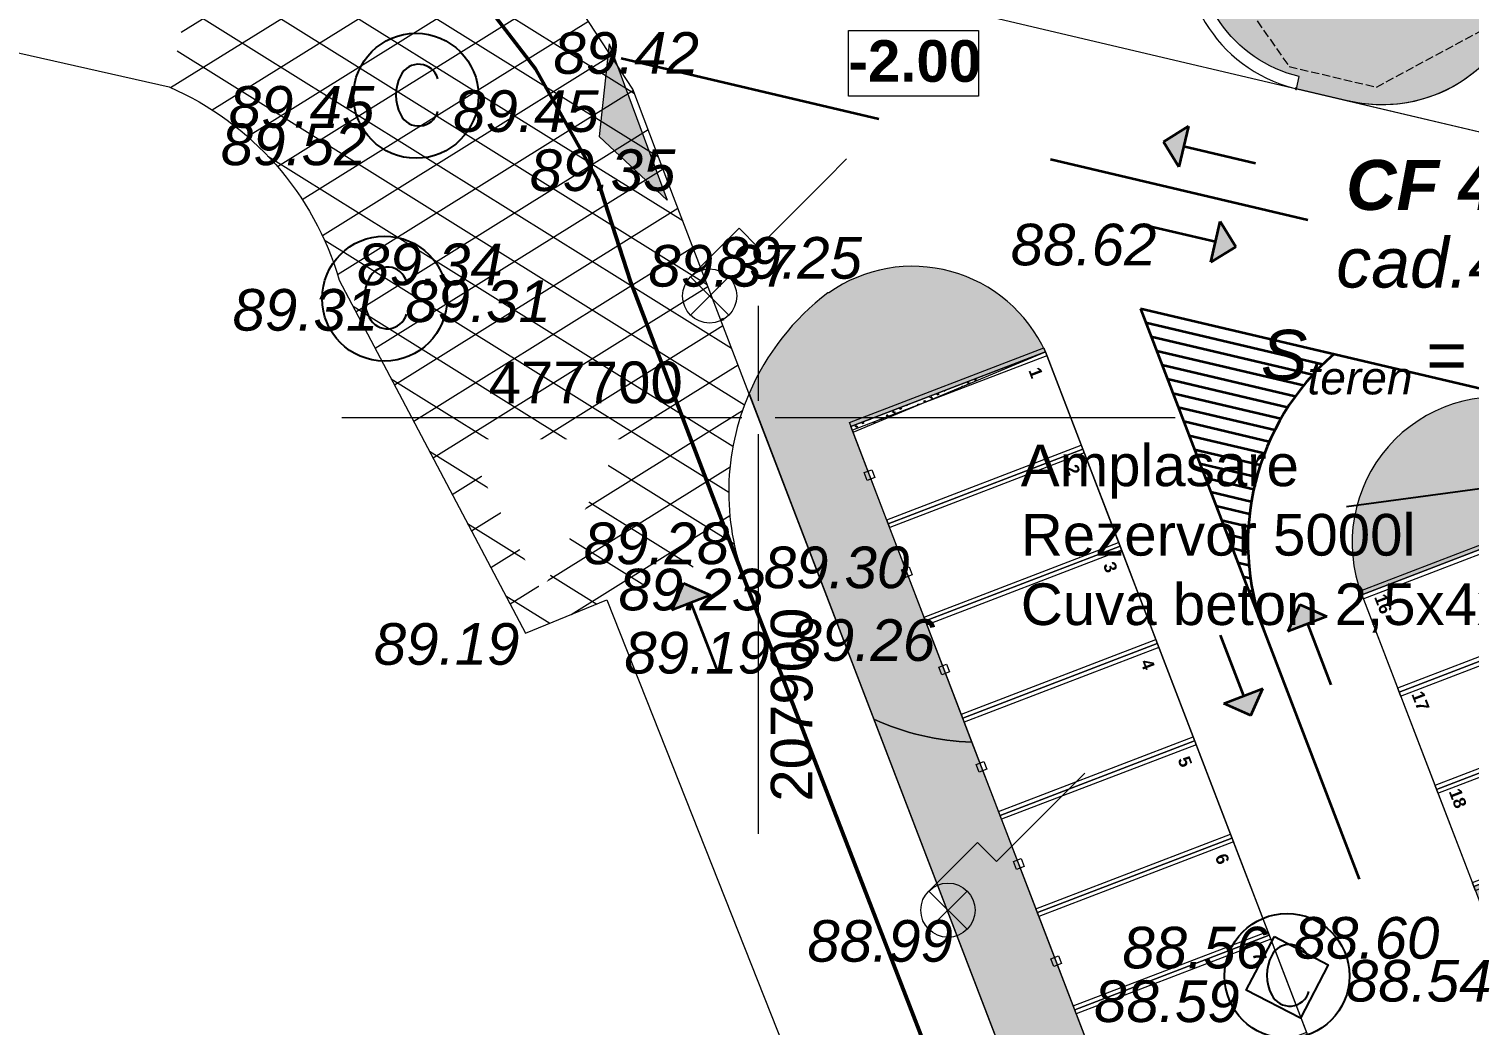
# Model space of a CAD drawing. Header units: millimetres. Extents: x 207782523 to 208144499, y 477594674 to 477848829.
# Drawn here: x 207831456 to 207866029, y 477693268 to 477717187 of the extents above; entities that cross this region are included whole.
import ezdxf
from ezdxf.enums import TextEntityAlignment as Align
from ezdxf.xclip import XClip

# ---------------------------------------------------------------- set-up
doc = ezdxf.new("R2010")
doc.units = ezdxf.units.MM
doc.header["$MEASUREMENT"] = 0
doc.header["$XCLIPFRAME"] = 0
doc.set_wipeout_variables(frame=1)
for name, pattern in [('HIDDEN', [270, 200, -70]), ('Hidden Line', [391.22222328186, 282.22222328186, -109]), ('Hosszú szaggatott', [10583.330000000002, 6350, -4233.330000000001]), ('Wipeout_Contour', [1000, 0, -1000])]:
    doc.linetypes.add(name, pattern=pattern)
doc.layers.get('0').update_dxf_attribs({"true_color": 0x787878})
for name, color, linetype, lineweight, true_color in [('0_Pen_No__21', 7, 'Continuous', 20, 0x787878), ('cedeaza-trecerea-600x600_4_0_Pen_No__1', 7, 'Continuous', 13, 0x787878), ('New_sit - accese_Pen_No__1', 7, 'Continuous', 13, 0x787878), ('New_sit - accese_Pen_No__6', 7, 'Continuous', 13, 0x787878), ('New_sit - constructii propuse_Pen_No__1', 7, 'Continuous', 13, 0x787878), ('New_sit - drum_Pen_No__1', 7, 'Continuous', 13, 0x787878), ('New_sit - drum_Pen_No__121', 7, 'Continuous', 35, 0x787878), ('New_sit - drum_Pen_No__21', 7, 'Continuous', 20, 0x787878), ('New_sit - parcare_Pen_No__1', 7, 'Continuous', 13, 0x787878), ('New_sit - parcare_Pen_No__62', 7, 'Continuous', 20, 0x787878), ('New_sit - vegetatie_Pen_No__1', 7, 'Continuous', 13, 0x787878), ('New_sit - vegetatie_Pen_No__104', 7, 'Continuous', 13, 0x787878), ('New_sit - vegetatie_Pen_No__3', 7, 'Continuous', 18, 0x787878), ('New_sit - vegetatie_Pen_No__41', 7, 'Continuous', 50, 0x787878), ('New_sit - vegetatie_Pen_No__77', 7, 'Continuous', 20, 0x787878), ('sit - adnotatii_Pen_No__1', 7, 'Continuous', 13, 0x787878), ('sit - adnotatii_Pen_No__7', 7, 'Continuous', 100, 0x787878), ('sit - canalizare_Pen_No__150', 7, 'Continuous', 25, 0x787878), ('sit - caroiaj_Pen_No__1', 7, 'Continuous', 13, 0x787878), ('sit - cota teren_Pen_No__101', 7, 'Continuous', 13, 0x787878), ('sit - drum_Pen_No__121', 7, 'Continuous', 35, 0x787878), ('sit - drum_Pen_No__41', 7, 'Continuous', 50, 0x787878), ('sit - electrice_Pen_No__4', 7, 'Continuous', 20, 0x787878), ('sit - limita de proprietate_Pen_No__20', 7, 'Continuous', 0, 0x787878)]:
    doc.layers.add(name, color=color, linetype=linetype, lineweight=lineweight, true_color=true_color)
for name, color, linetype, true_color in [('cedeaza-trecerea-600x600_4_sit - accese', 7, 'Continuous', 0x787878), ('New_sit - accese', 7, 'Continuous', 0x787878), ('New_sit - drum', 7, 'Continuous', 0x787878), ('New_sit - parcare', 7, 'Continuous', 0x787878), ('sit - accese', 7, 'Continuous', 0x787878)]:
    doc.layers.add(name, color=color, linetype=linetype, true_color=true_color)
doc.layers.add('Texte', color=7, linetype='Continuous')
doc.styles.add('GENERATED_STYLE_1', font='arial.ttf')
doc.styles.add('GENERATED_STYLE_2', font='arialbd.ttf')
doc.styles.add('GENERATED_STYLE_3', font='arialbi.ttf')
doc.styles.add('GENERATED_STYLE_4', font='ariali.ttf')
doc.linetypes.add('cercuri pline mici', pattern='A,0,[1,PLAN DE SITUATIE - TMISOARA1.Shx,S=1.587301587301632,R=0,X=0,Y=0],-300.0000000000001,0', length=300.0000000000001)
picture_1 = doc.add_image_def('image1.png', size_in_pixel=(600, 600))
pattern_1 = [(90, (207891220.2115784, 477723905.0360718), (-300, 0), [43.30127018922195, -129.903810567666]), (90, (207891370.2115784, 477723991.6386108), (-300, 0), [43.30127018922195, -129.903810567666]), (30.00000000000001, (207891220.2115784, 477723905.0360718), (-150.0000000000001, 259.8076211353316), [43.30127018922195, -129.903810567666]), (30.00000000000001, (207891220.2115784, 477724078.2411499), (-150.0000000000001, 259.8076211353316), [43.30127018922195, -129.903810567666]), (149.9999999999998, (207891220.2115784, 477723905.0360718), (150.0000000000011, 259.8076211353309), [43.30127018922195, -129.903810567666]), (149.9999999999998, (207891220.2115784, 477724078.2411499), (150.0000000000011, 259.8076211353309), [43.30127018922195, -129.903810567666])]

# ---------------------------------------------------------------- blocks, each defined once
blk = doc.blocks.new('Parking Place 23[3]', base_point=(207914478.0536243, 477695737.6051353))
at = {"layer": 'New_sit - parcare_Pen_No__1', "color": 7, "linetype": 'Continuous', "lineweight": 13, "flags": 128}
for points in [[(207914442.240366, 477695830.9722095), (207914513.8668826, 477695644.2380612), (207919182.2106979, 477697434.8971844), (207919110.5841812, 477697621.6313326)], [(207919464.8828363, 477696418.7296479), (207919536.509353, 477696231.9954997), (207919723.2435012, 477696303.6220164), (207919651.6169845, 477696490.3561646)], [(207915337.5718243, 477693496.7953568), (207915409.198341, 477693310.0612085), (207920077.5421563, 477695100.7203317), (207920005.9156396, 477695287.4544799)], [(207920360.2142947, 477694084.5527953), (207920431.8408114, 477693897.818647), (207920618.5749596, 477693969.4451637), (207920546.9484429, 477694156.1793119)], [(207916232.9032827, 477691162.618504), (207916304.5297994, 477690975.8843558), (207920972.8736147, 477692766.543479), (207920901.247098, 477692953.2776273)], [(207921255.5457531, 477691750.3759426), (207921327.1722698, 477691563.6417944), (207921513.906418, 477691635.268311), (207921442.2799013, 477691822.0024592)], [(207917128.2347412, 477688828.4416514), (207917199.8612578, 477688641.7075031), (207921868.2050731, 477690432.3666264), (207921796.5785564, 477690619.1007746)]]:
    blk.add_lwpolyline(points, close=True, dxfattribs=at)
at = {"layer": 'New_sit - parcare_Pen_No__1', "color": 7, "lineweight": 13, "style": 'GENERATED_STYLE_2'}
for tag, p in [('num_start_0', (207914994.7749541, 477695522.0643722)), ('num_start_1', (207915890.1064124, 477693190.356091)), ('num_start_2', (207916785.4378709, 477690853.6078097))]:
    blk.add_attdef(tag, text='', height=300.0000000000001, rotation=290.9855557846153, dxfattribs=at).set_placement(p, align=Align.MIDDLE_CENTER)
blk = doc.blocks.new('Parking Place 23[4]', base_point=(207906884.6800375, 477701572.6028368))
at = {"layer": 'New_sit - parcare_Pen_No__1', "color": 7, "linetype": 'Continuous', "lineweight": 13, "flags": 128}
for points in [[(207906848.8667792, 477701665.9699109), (207906920.4932958, 477701479.2357627), (207902252.1494793, 477699688.5766393), (207902180.5229626, 477699875.3107876)], [(207907744.1982374, 477699331.7930582), (207907815.8247541, 477699145.05891), (207903147.4809375, 477697354.3997866), (207903075.8544209, 477697541.1339348)], [(207902721.5557659, 477698744.0356195), (207902793.1822825, 477698557.3014713), (207902606.4481343, 477698485.6749546), (207902534.8216177, 477698672.4091029)], [(207908639.5296957, 477696997.6162054), (207908711.1562123, 477696810.8820572), (207904042.8123958, 477695020.2229338), (207903971.1858791, 477695206.957082)], [(207903616.8872241, 477696409.8587667), (207903688.5137408, 477696223.1246185), (207903501.7795926, 477696151.4981019), (207903430.1530759, 477696338.2322501)], [(207909534.8611539, 477694663.4393527), (207909606.4876706, 477694476.7052044), (207904938.1438541, 477692686.0460811), (207904866.5173374, 477692872.7802293)], [(207904512.2186824, 477694075.681914), (207904583.845199, 477693888.9477658), (207904397.1110508, 477693817.3212491), (207904325.4845341, 477694004.0553973)], [(207910430.1926122, 477692329.2624999), (207910501.8191288, 477692142.5283517), (207905833.4753123, 477690351.8692284), (207905761.8487956, 477690538.6033766)], [(207905407.5501406, 477691741.5050613), (207905479.1766573, 477691554.7709131), (207905292.4425091, 477691483.1443964), (207905220.8159924, 477691669.8785446)], [(207911325.5240704, 477689995.0856472), (207911397.1505871, 477689808.351499), (207906728.8067705, 477688017.6923756), (207906657.1802539, 477688204.4265239)], [(207906302.8815989, 477689407.3282086), (207906374.5081155, 477689220.5940603), (207906187.7739673, 477689148.9675437), (207906116.1474507, 477689335.7016919)], [(207912220.8555287, 477687660.9087945), (207912292.4820453, 477687474.1746463), (207907624.1382288, 477685683.5155229), (207907552.5117121, 477685870.2496711)], [(207907198.2130571, 477687073.1513558), (207907269.8395738, 477686886.4172076), (207907083.1054256, 477686814.7906909), (207907011.4789089, 477687001.5248392)]]:
    blk.add_lwpolyline(points, close=True, dxfattribs=at)
at = {"layer": 'New_sit - parcare_Pen_No__1', "color": 7, "lineweight": 13, "style": 'GENERATED_STYLE_2'}
for tag, rotation, p in [('num_start_0', 290.9855557809563, (207906654.4647744, 477701073.0245785)), ('num_start_1', 290.9855557809547, (207907549.7962326, 477698738.8477257)), ('num_start_2', 290.985555780956, (207908445.1276909, 477696402.2023016)), ('num_start_3', 290.9855557809547, (207909340.4591491, 477694070.4940202)), ('num_start_4', 290.9855557809563, (207910235.7906074, 477691733.848596)), ('num_start_5', 290.9855557809551, (207911131.1220656, 477689399.6717433)), ('num_start_6', 290.9855557809563, (207912026.4535239, 477687067.963462)), ('num_start_7', 290.9855557809558, (207912921.7849821, 477684731.2151807)), ('num_start_8', 290.9855557809558, (207913817.1164404, 477682397.0383279)), ('num_start_9', 290.9855557809557, (207914712.4478986, 477680062.9643323)), ('num_start_10', 290.9855557809551, (207915607.7793569, 477677731.2560511)), ('num_start_11', 290.985555780956, (207916503.1108151, 477675397.0791983)), ('num_start_12', 290.9855557809553, (207917398.4422734, 477673060.4337741)), ('num_start_13', 290.9855557809557, (207918293.7737316, 477670728.7254928)), ('num_start_14', 290.9855557809557, (207919189.1051899, 477668392.0800686))]:
    blk.add_attdef(tag, text='', height=300.0000000000001, rotation=rotation, dxfattribs=at).set_placement(p, align=Align.MIDDLE_CENTER)
blk = doc.blocks.new('Entrance Symbol 23[14]', base_point=(207896411.1533954, 477708963.1218314))
at = {"layer": 'New_sit - accese_Pen_No__6', "linetype": 'Continuous', "lineweight": 13}
blk.add_hatch(color=5, dxfattribs=at).paths.add_polyline_path([(207896411.1533954, 477708963.1218314), (207896171.179962, 477706739.9680465), (207897805.7189299, 477705214.0970288)])
at = {"layer": 'New_sit - accese_Pen_No__1', "color": 7, "linetype": 'Continuous', "lineweight": 13}
for p, q in [((207896411.1533954, 477708963.1218314), (207896171.179962, 477706739.9680465)), ((207896411.1533954, 477708963.1218314), (207897805.7189299, 477705214.0970288)), ((207897805.7189299, 477705214.0970288), (207896171.179962, 477706739.9680465))]:
    blk.add_line(p, q, dxfattribs=at)
blk = doc.blocks.new('Line_5', base_point=(207911924.3922552, 477706094.2375073))
at = {"layer": 'New_sit - drum', "linetype": 'Continuous', "lineweight": 0, "true_color": 0xffffff}
blk.add_hatch(color=7, dxfattribs=at).paths.add_polyline_path([(207909715.9865189, 477706614.4238136), (207910088.0306059, 477706013.1059298), (207910317.3044028, 477706986.4679005)])
at = {"layer": 'New_sit - drum_Pen_No__121', "color": 255, "linetype": 'Continuous', "lineweight": 35}
for p, q in [((207909715.9865189, 477706614.4238136), (207910317.3044028, 477706986.4679005)), ((207910317.3044028, 477706986.4679005), (207910088.0306059, 477706013.1059298)), ((207909715.9865189, 477706614.4238136), (207910088.0306059, 477706013.1059298)), ((207911924.3922552, 477706094.2375073), (207910202.6675043, 477706499.7869152))]:
    blk.add_line(p, q, dxfattribs=at)
blk = doc.blocks.new('Line_6', base_point=(207911453.9374452, 477704096.9625143))
at = {"layer": 'New_sit - drum', "linetype": 'Continuous', "lineweight": 0, "true_color": 0xffffff}
blk.add_hatch(color=7, dxfattribs=at).paths.add_polyline_path([(207911453.9374452, 477704096.9625143), (207911081.8933583, 477704698.2803982), (207910852.6195613, 477703724.9184275)])
at = {"layer": 'New_sit - drum_Pen_No__121', "color": 255, "linetype": 'Continuous', "lineweight": 35}
for p, q in [((207910852.6195613, 477703724.9184275), (207911081.8933583, 477704698.2803982)), ((207911453.9374452, 477704096.9625143), (207911081.8933583, 477704698.2803982)), ((207910967.2564598, 477704211.5994128), (207909245.5317089, 477704617.1488207)), ((207911453.9374452, 477704096.9625143), (207910852.6195613, 477703724.9184275))]:
    blk.add_line(p, q, dxfattribs=at)
blk = doc.blocks.new('Line_9', base_point=(207911077.7796129, 477694772.404845))
at = {"layer": 'New_sit - drum', "linetype": 'Continuous', "lineweight": 0, "true_color": 0xffffff}
blk.add_hatch(color=7, dxfattribs=at).paths.add_polyline_path([(207911816.8381408, 477692845.6398546), (207912104.6072197, 477693491.5415168), (207911170.9364786, 477693133.4089335)])
at = {"layer": 'New_sit - drum_Pen_No__121', "color": 255, "linetype": 'Continuous', "lineweight": 35}
for p, q in [((207911077.7796129, 477694772.404845), (207911637.7718492, 477693312.4752252)), ((207911170.9364786, 477693133.4089335), (207912104.6072197, 477693491.5415168)), ((207911816.8381408, 477692845.6398546), (207912104.6072197, 477693491.5415168)), ((207911816.8381408, 477692845.6398546), (207911170.9364786, 477693133.4089335))]:
    blk.add_line(p, q, dxfattribs=at)
blk = doc.blocks.new('Line_10', base_point=(207912993.6108031, 477695507.2694425))
at = {"layer": 'New_sit - drum', "linetype": 'Continuous', "lineweight": 0, "true_color": 0xffffff}
blk.add_hatch(color=7, dxfattribs=at).paths.add_polyline_path([(207912993.6108031, 477695507.2694425), (207912705.8417242, 477694861.3677803), (207913639.5124653, 477695219.5003636)])
at = {"layer": 'New_sit - drum_Pen_No__121', "color": 255, "linetype": 'Continuous', "lineweight": 35}
for p, q in [((207912993.6108031, 477695507.2694425), (207912705.8417242, 477694861.3677803)), ((207912993.6108031, 477695507.2694425), (207913639.5124653, 477695219.5003636)), ((207913639.5124653, 477695219.5003636), (207912705.8417242, 477694861.3677803)), ((207913172.6770947, 477695040.434072), (207913732.669331, 477693580.504452))]:
    blk.add_line(p, q, dxfattribs=at)
blk = doc.blocks.new('Line_34', base_point=(207899018.1046905, 477693899.4323313))
at = {"layer": 'New_sit - drum', "linetype": 'Continuous', "lineweight": 0, "true_color": 0xffffff}
blk.add_hatch(color=7, dxfattribs=at).paths.add_polyline_path([(207898200.7192571, 477696015.9225256), (207897914.4269446, 477695369.3649397), (207898847.276843, 477695729.6302131)])
at = {"layer": 'New_sit - drum_Pen_No__121', "color": 255, "linetype": 'Continuous', "lineweight": 35}
for p, q in [((207898200.7192571, 477696015.9225256), (207897914.4269446, 477695369.3649397)), ((207898200.7192571, 477696015.9225256), (207898847.276843, 477695729.6302131)), ((207898847.276843, 477695729.6302131), (207897914.4269446, 477695369.3649397)), ((207899018.1046905, 477693899.4323313), (207898380.8518938, 477695549.4975764))]:
    blk.add_line(p, q, dxfattribs=at)
blk = doc.blocks.new('Drawing_4_4', base_point=(207891890.3427342, 477694123.3989079))
at = {"color": 254, "linetype": 'Wipeout_Contour', "lineweight": 0, "ltscale": 3125855276.070144}
blk.add_wipeout([(207894765.72179228, 477695874.8189349), (207894823.8787978, 477695874.8189349), (207896677.17754477, 477699393.55761087), (207896677.17754477, 477699476.24818784), (207892934.133776, 477699476.24818784), (207892934.133776, 477699403.91237843)], dxfattribs=at).dxf.layer = 'cedeaza-trecerea-600x600_4_sit - accese'
at = {"layer": 'cedeaza-trecerea-600x600_4_0_Pen_No__1', "color": 7, "lineweight": 13}
image = blk.add_image(picture_1, insert=(207891890.3427342, 477694123.3989079), size_in_units=(5974.915819889503, 5974.915819889503), dxfattribs=at)
image.set_boundary_path([(-0.5, -0.5), (599.5, 599.5)])
blk = doc.blocks.new('plan de situatie')
at = {"layer": 'New_sit - vegetatie_Pen_No__104', "linetype": 'Continuous', "lineweight": 13}
h = blk.add_hatch(dxfattribs=at)
h.set_pattern_fill('GRASS', color=256, style=0, pattern_type=2)
h.set_pattern_definition(pattern_1)
edge = h.paths.add_edge_path()
edge.add_line((207859513.7567444, 477719578.7324829), (207859512.4841003, 477719579.0304565))
edge.add_line((207859512.4841003, 477719579.0304565), (207861677.3347168, 477728823.2729492))
edge.add_line((207861677.3347168, 477728823.2729492), (207861677.2886658, 477728823.2828369))
edge.add_arc((207864809.5393187, 477728148.0614235), 3204.203194172089, 120.25838404120469, 167.834870428303, ccw=False)
edge.add_arc((207858259.1826597, 477739382.0333754), 9800.000004803873, 300.2416924466207, 342.9509077905246)
edge.add_line((207867628.5108337, 477736508.7617798), (207867627.9135742, 477736508.904541))
edge.add_line((207867627.9135742, 477736508.904541), (207869290.0168762, 477743462.6653442))
edge.add_line((207869290.0168762, 477743462.6653442), (207870869.3065796, 477721823.0186157))
edge.add_line((207870869.3065796, 477721823.0186157), (207882610.7359619, 477719057.3446655))
edge.add_line((207882610.7359619, 477719057.3446655), (207886213.3083191, 477718209.0298462))
edge.add_arc((207885411.0875295, 477714802.206994), 3500.000020203197, -18.439418973097474, 76.74967345123429, ccw=False)
edge.add_line((207888731.3927307, 477713695.1507568), (207887442.7265625, 477709830.1573486))
edge.add_arc((207889028.5741127, 477712961.9228861), 3510.39425618125, 170.4034586210304, 243.1434893576974, ccw=False)
edge.add_line((207885567.3039551, 477713547.1380005), (207885960.1782837, 477715215.0518799))
edge.add_line((207885960.1782837, 477715215.0518799), (207867709.6413574, 477719513.9355469))
edge.add_line((207867709.6413574, 477719513.9355469), (207867365.7306824, 477718053.8926392))
edge.add_arc((207863938.9456177, 477718888.1773987), 3526.880624518225, 256.3169732147574, 346.31697321475747, ccw=False)
edge.add_line((207863104.6608582, 477715461.392334), (207861883.2166748, 477715748.9589844))
edge.add_line((207861883.2166748, 477715748.9589844), (207861951.9988403, 477716040.9675293))
edge.add_arc((207862685.6750125, 477719155.7258484), 3200.000017532904, 172.403862283547, 256.7456787521594, ccw=False)
h = blk.add_hatch(dxfattribs=at)
h.set_pattern_fill('GRASS', color=256, style=0, pattern_type=2)
h.set_pattern_definition(pattern_1)
edge = h.paths.add_edge_path()
edge.add_line((207848743.6658325, 477708432.741394), (207851742.2993164, 477700615.1439819))
edge.add_arc((207854255.9578727, 477706063.2189642), 6000.000029206427, 245.2321216434248, 268.465274843064)
edge.add_line((207854095.2610474, 477700065.3712769), (207852395.6512451, 477704496.3446655))
edge.add_line((207852395.6512451, 477704496.3446655), (207852084.6314087, 477705307.1899414))
edge.add_line((207852084.6314087, 477705307.1899414), (207851242.6572571, 477707502.2614746))
edge.add_line((207851242.6572571, 477707502.2614746), (207851189.2999573, 477707641.3668213))
edge.add_line((207851189.2999573, 477707641.3668213), (207855856.3410339, 477709431.5261841))
edge.add_arc((207852668.9494331, 477707985.6580042), 3500.000001549861, 24.400048083187, 125.1056628827015)
edge.add_line((207850656.1480408, 477710848.9830933), (207850637.0545044, 477710848.9830933))
edge.add_arc((207854255.9578398, 477706063.2189499), 5999.999982222309, 127.0958745276627, 156.738989761669)
h = blk.add_hatch(dxfattribs=at)
h.set_pattern_fill('GRASS', color=256, style=0, pattern_type=2)
h.set_pattern_definition(pattern_1)
h.paths.add_polyline_path([(207855856.3410339, 477709431.5261841), (207851189.2999573, 477707641.3668213), (207851242.6572571, 477707502.2614746)])
h = blk.add_hatch(dxfattribs=at)
h.set_pattern_fill('GRASS', color=256, style=0, pattern_type=2)
h.set_pattern_definition(pattern_1)
edge = h.paths.add_edge_path()
edge.add_line((207867597.6269226, 477692786.6032715), (207868048.1462708, 477691612.0755005))
edge.add_arc((207871315.9938519, 477692865.5395427), 3499.999988381559, 200.9855558650889, 341.3423755944545)
edge.add_line((207874632.0588379, 477691745.8463135), (207874842.8986816, 477692370.2612915))
edge.add_line((207874842.8986816, 477692370.2612915), (207870105.6667175, 477693969.8340454))
edge.add_line((207870105.6667175, 477693969.8340454), (207870905.4530945, 477696338.4500122))
edge.add_line((207870905.4530945, 477696338.4500122), (207871705.2394714, 477698707.06604))
edge.add_line((207871705.2394714, 477698707.06604), (207872505.0258789, 477701075.6820068))
edge.add_line((207872505.0258789, 477701075.6820068), (207873304.8122864, 477703444.2980347))
edge.add_line((207873304.8122864, 477703444.2980347), (207878042.0442505, 477701844.7252197))
edge.add_arc((207874725.9818709, 477702964.4261675), 3499.999988277258, 341.3422422294587, 436.7456791229251)
edge.add_line((207875528.440155, 477706371.1930542), (207867521.3276367, 477708257.255188))
edge.add_arc((207866718.8693392, 477704850.4882753), 3500.000016680982, 76.74567900699367, 200.9855557249105)
edge.add_line((207863451.0217285, 477703597.024231), (207868119.3754578, 477705387.6871948))
edge.add_line((207868119.3754578, 477705387.6871948), (207869014.7068787, 477703053.5102539))
edge.add_line((207869014.7068787, 477703053.5102539), (207869910.0383606, 477700719.3334351))
edge.add_line((207869910.0383606, 477700719.3334351), (207870805.369812, 477698385.1566162))
edge.add_line((207870805.369812, 477698385.1566162), (207866137.0160828, 477696594.4936523))
edge.add_line((207866137.0160828, 477696594.4936523), (207867597.6269226, 477692786.6032715))
h = blk.add_hatch(dxfattribs=at)
h.set_pattern_fill('GRASS', color=256, style=0, pattern_type=2)
h.set_pattern_definition(pattern_1)
edge = h.paths.add_edge_path()
edge.add_line((207851742.2993164, 477700615.1439819), (207861732.4736328, 477674570.2268677))
edge.add_line((207861732.4736328, 477674570.2268677), (207863697.7736206, 477671654.2268677))
edge.add_line((207863697.7736206, 477671654.2268677), (207866616.8736267, 477669693.6268921))
edge.add_line((207866616.8736267, 477669693.6268921), (207875188.9736023, 477667144.4268799))
edge.add_line((207875188.9736023, 477667144.4268799), (207876973.8736267, 477667422.9268799))
edge.add_line((207876973.8736267, 477667422.9268799), (207879081.9801636, 477673666.2124634))
edge.add_line((207879081.9801636, 477673666.2124634), (207874344.7481689, 477675265.7852173))
edge.add_line((207874344.7481689, 477675265.7852173), (207873407.0250549, 477672488.6611938))
edge.add_line((207873407.0250549, 477672488.6611938), (207869545.1346436, 477673748.0369263))
edge.add_line((207869545.1346436, 477673748.0369263), (207869287.6255188, 477674419.3769531))
edge.add_line((207869287.6255188, 477674419.3769531), (207864619.2718201, 477672628.7139893))
edge.add_line((207864619.2718201, 477672628.7139893), (207863723.9403687, 477674962.8908691))
edge.add_line((207863723.9403687, 477674962.8908691), (207862828.6089172, 477677297.067749))
edge.add_line((207862828.6089172, 477677297.067749), (207861933.2774658, 477679631.2445679))
edge.add_line((207861933.2774658, 477679631.2445679), (207861037.9459839, 477681965.4213867))
edge.add_line((207861037.9459839, 477681965.4213867), (207860142.614563, 477684299.5983276))
edge.add_line((207860142.614563, 477684299.5983276), (207859247.2830811, 477686633.7751465))
edge.add_line((207859247.2830811, 477686633.7751465), (207858351.9515991, 477688967.9519653))
edge.add_line((207858351.9515991, 477688967.9519653), (207857456.6201782, 477691302.1288452))
edge.add_line((207857456.6201782, 477691302.1288452), (207856561.2886963, 477693636.3056641))
edge.add_line((207856561.2886963, 477693636.3056641), (207855665.9572449, 477695970.4825439))
edge.add_line((207855665.9572449, 477695970.4825439), (207854770.6257935, 477698304.6594238))
edge.add_line((207854770.6257935, 477698304.6594238), (207854095.2610474, 477700065.3712769))
edge.add_arc((207854255.9578729, 477706063.2189648), 6000.000029747945, 245.2321216445372, 268.4652748420632, ccw=False)
at = {"layer": 'New_sit - vegetatie_Pen_No__77', "linetype": 'Continuous', "lineweight": 20}
h = blk.add_hatch(dxfattribs=at)
h.set_pattern_fill('BATT_INSULATION', color=256, style=0, pattern_type=2)
h.set_pattern_definition([(31.95225200557894, (207838443.2818909, 477716848.7279663), (-467.1798744066977, 874.1559602014493), []), (328.0477479944206, (207838443.2818909, 477716848.7279663), (467.1798744067033, 874.1559602014456), [])])
h.paths.add_polyline_path([(207834825.5457458, 477715792.9476318), (207835970.8163757, 477721007.8617554), (207839838.3660278, 477720160.3406982), (207842400.2236328, 477719990.5680542), (207844469.1736145, 477718015.6268921), (207845956.4736328, 477715741.0269165), (207846933.7736206, 477713151.2269287), (207848743.6658325, 477708432.741394, 0.1943173866255424), (207848644.2230835, 477703939.9119263), (207848376.1263428, 477704640.8942871), (207845332.7748413, 477703476.9384155), (207843377.9736328, 477702680.4268799), (207838907.9736328, 477711154.4268799, 0.2221925297549448)])
at = {"layer": '0_Pen_No__21', "linetype": 'HIDDEN', "lineweight": 20}
blk.add_lwpolyline([(207860894.355072, 477724234.6393433), (207859692.7357788, 477719142.3024902), (207861708.8867493, 477716281.9517212), (207863801.0673218, 477715786.8314209), (207866883.5568542, 477717445.5119019), (207868085.1761475, 477722537.8487549)], close=True, dxfattribs=at)
at = {"layer": 'New_sit - accese_Pen_No__1', "linetype": 'Continuous', "lineweight": 13}
blk.add_line((207844456.7319946, 477719854.2846069), (207873863.4871216, 477712927.5722046), dxfattribs=at)
at = {"layer": 'New_sit - constructii propuse_Pen_No__1', "linetype": 'Continuous', "lineweight": 13, "flags": 128}
blk.add_lwpolyline([(207848743.6658325, 477708432.741394, 0.1943173866328748), (207848644.2230835, 477703939.9119263), (207848666.9736328, 477703880.4269409), (207849554.3183594, 477701597.3353271), (207854529.9382019, 477688744.0502319), (207859775.7641907, 477675160.8141479), (207862570.9286499, 477670548.1326904), (207867555.2765198, 477667723.9264526, 0.05261564870517323), (207871254.8844299, 477666296.359436, 0.05261564872088074), (207875170.9736328, 477665672.4268799, 0.2118402812229047), (207881720.2086487, 477668745.5284424), (207881541.3657227, 477668939.9298706, -0.2413363355432251), (207881331.7922058, 477670906.1380005), (207891223.0508728, 477700535.8021851, 0.1401279209267134), (207888967.2706604, 477702942.100647), (207876973.8736267, 477667422.9268799), (207876154.626709, 477667295.098877), (207875188.9736023, 477667144.4268799), (207874706.7279968, 477667287.8387451), (207866616.8736267, 477669693.6268921), (207863697.7736206, 477671654.2268677), (207861732.4736328, 477674570.2268677)], format="xyb", close=True, dxfattribs=at)
at = {"layer": 'New_sit - drum_Pen_No__1', "linetype": 'Continuous', "lineweight": 13}
for p, q in [((207855857.653656, 477709432.0296631), (207869545.1346436, 477673748.0369263)), ((207849321.9584656, 477706925.1016846), (207850270.4773865, 477704452.2622681)), ((207863451.0217285, 477703597.024231), (207868048.1462708, 477691612.0755005))]:
    blk.add_line(p, q, dxfattribs=at)
at = {"layer": 'New_sit - drum_Pen_No__121', "linetype": 'Hosszú szaggatott', "lineweight": 35}
for p, q in [((207845675.7026672, 477716485.0569458), (207889898.8564758, 477706068.3665161)), ((207861116.8448792, 477702701.6928101), (207865713.9693909, 477690716.7440186))]:
    blk.add_line(p, q, dxfattribs=at)
at = {"layer": 'New_sit - drum_Pen_No__121', "linetype": 'Continuous', "lineweight": 35}
for p, q in [((207858138.0918274, 477710467.4607544), (207861116.8448792, 477702701.6928101)), ((207867521.3276367, 477708257.255188), (207858138.0918274, 477710467.4607544)), ((207862512.3139343, 477709128.9099121), (207858268.0557861, 477710128.6378784)), ((207862271.0643616, 477708877.5257568), (207858398.0196838, 477709789.8150024)), ((207862051.6214294, 477708621.0050659), (207858527.9836121, 477709450.9920654)), ((207861852.1575623, 477708359.7783203), (207858657.9475403, 477709112.1691895)), ((207861671.2501221, 477708094.1806641), (207858787.9114685, 477708773.3462524)), ((207861507.7844849, 477707824.4746094), (207858917.8754272, 477708434.5233765)), ((207861360.8881836, 477707550.8656616), (207859047.8393555, 477708095.7005005)), ((207861229.8848572, 477707273.5131836), (207859177.8032837, 477707756.8776245)), ((207861114.2619629, 477706992.5379028), (207859307.7672119, 477707418.0547485)), ((207861013.6481018, 477706708.0271606), (207859437.7311401, 477707079.2318115)), ((207860927.7976685, 477706420.0389404), (207859567.6950684, 477706740.4089355)), ((207860856.5812988, 477706128.6037598), (207859697.6589966, 477706401.5859985)), ((207860799.9805908, 477705833.7258911), (207859827.6229248, 477706062.7631226)), ((207860758.087616, 477705535.383606), (207859957.586853, 477705723.9402466)), ((207860731.108429, 477705233.5283813), (207860087.5508118, 477705385.1173096)), ((207860719.3710938, 477704928.0829468), (207860217.51474, 477705046.2944336)), ((207860723.3389282, 477704618.9382324), (207860347.4786682, 477704707.4714966)), ((207860743.6307068, 477704305.9484863), (207860477.4425964, 477704368.6486206)), ((207860781.0491943, 477703988.9244995), (207860607.4065247, 477704029.8257446)), ((207860836.6220703, 477703667.6242676), (207860737.3704529, 477703691.0028076)), ((207860911.6603699, 477703341.7390137), (207860867.3343811, 477703352.1799316))]:
    blk.add_line(p, q, dxfattribs=at)
blk.add_arc((207866718.8692932, 477704850.4882812), 6000.000000023751, 131.0606278639094, 200.983937087244, dxfattribs=at)
at = {"layer": 'New_sit - drum_Pen_No__21', "linetype": 'Continuous', "lineweight": 20, "flags": 128}
for points in [[(207803758.938446, 477722800.0344238), (207834825.5457458, 477715792.9476318, -0.2221925297549457), (207838907.9736328, 477711154.4268799), (207843377.9736328, 477702680.4268799), (207845332.7748413, 477703476.9384155), (207855093.9736023, 477678828.4268799, -0.1645598652946809)], [(207859775.7641907, 477675160.8141479), (207854529.9382019, 477688744.0502319), (207849554.3183594, 477701597.3353271), (207848666.9736328, 477703880.4269409), (207845897.9736328, 477711120.4268799), (207845107.9736023, 477713568.4268799), (207843618.9736328, 477716229.4268799), (207842038.9736328, 477718284.4268799), (207839838.3660278, 477720160.3406982, 0.001139118163190711), (207839804.1004333, 477720166.0170898), (207812810.441864, 477726094.215332)], [(207867506.0915833, 477737203.805603, -0.2057398401599255), (207863043.84552, 477731174.9022217, 0.2056868507898204), (207861400.0233765, 477728954.4200439), (207859280.5347595, 477719965.05896), (207859277.6409912, 477719952.7855835, 0.4086557571245114), (207861823.9671021, 477715763.4611816), (207861942.710022, 477715735.4914551), (207870456.4705811, 477713730.0893555)], [(207869545.1346436, 477673748.0369263), (207855857.653656, 477709432.0296631), (207855856.3410339, 477709431.5261841, 0.4700613530014206), (207850656.1480408, 477710848.9830933), (207850637.0545044, 477710848.9830933, 0.1300686274182485), (207848743.6658325, 477708432.741394, 0.1943173866255429), (207848644.2230835, 477703939.9119263), (207847731.2462463, 477706327.0380249), (207845897.9736328, 477711120.4268799), (207845107.9736023, 477713568.4268799), (207843618.9736328, 477716229.4268799), (207842038.9736328, 477718284.4268799)]]:
    blk.add_lwpolyline(points, format="xyb", dxfattribs=at)
at = {"layer": 'New_sit - drum_Pen_No__21', "linetype": 'Continuous', "lineweight": 20}
blk.add_arc((207866718.8692932, 477704850.4882812), 3500.000000015727, 76.74569269786782, 200.983937087244, dxfattribs=at)
at = {"layer": 'New_sit - parcare_Pen_No__1', "linetype": 'Continuous', "lineweight": 13, "flags": 128}
for points in [[(207867365.7270508, 477718053.8772583, -0.4098152098541127), (207863156.2774353, 477715449.236084), (207873863.4871216, 477712927.5721436), (207887247.2142334, 477709775.0574951), (207888220.5762024, 477709545.7837524, -0.3953693047909299), (207885567.3039551, 477713547.1380005), (207885960.1783142, 477715215.0519409), (207867709.6413574, 477719513.9355469)], [(207863156.2774353, 477715449.236084), (207863104.6608582, 477715461.392334, 0.003758951836318406)]]:
    blk.add_lwpolyline(points, format="xyb", close=True, dxfattribs=at)
for points in [[(207851189.2999573, 477707641.3668213), (207855857.653656, 477709432.0296631), (207869287.6255188, 477674419.3769531), (207864619.2718201, 477672628.7139893)], [(207855857.653656, 477709432.0296631), (207856752.9851379, 477707097.8528442), (207852084.6314087, 477705307.1899414), (207851189.2999573, 477707641.3668213)], [(207856752.9851379, 477707097.8528442), (207857648.3165588, 477704763.6760254), (207852979.9628601, 477702973.0130615), (207852084.6314087, 477705307.1899414)], [(207866137.0160828, 477696594.4936523), (207870805.369812, 477698385.1566162), (207868119.3754578, 477705387.6871948), (207863451.0217285, 477703597.024231)], [(207863451.0217285, 477703597.024231), (207864346.3531799, 477701262.8474121), (207869014.7068787, 477703053.5102539), (207868119.3754578, 477705387.6871948)], [(207857648.3165588, 477704763.6760254), (207858543.6480408, 477702429.4992065), (207853875.294342, 477700638.8362427), (207852979.9628601, 477702973.0130615)], [(207864346.3531799, 477701262.8474121), (207865241.6846619, 477698928.6705322), (207869910.0383606, 477700719.3334351), (207869014.7068787, 477703053.5102539)], [(207858543.6480408, 477702429.4992065), (207859438.9794922, 477700095.3223267), (207854770.6257935, 477698304.6594238), (207853875.294342, 477700638.8362427)], [(207865241.6846619, 477698928.6704712), (207866137.0160828, 477696594.4936523), (207870805.369812, 477698385.1566162), (207869910.0383606, 477700719.3334351)], [(207859438.9794922, 477700095.3223267), (207860334.3109436, 477697761.1454468), (207855665.9572449, 477695970.4825439), (207854770.6257935, 477698304.6594238)], [(207860334.3109436, 477697761.1454468), (207861229.642395, 477695426.9686279), (207856561.2886963, 477693636.3056641), (207855665.9572449, 477695970.4825439)], [(207861229.642395, 477695426.9686279), (207862124.973877, 477693092.791748), (207857456.6201782, 477691302.1288452), (207856561.2886963, 477693636.3056641)]]:
    blk.add_lwpolyline(points, close=True, dxfattribs=at)
at = {"layer": 'New_sit - vegetatie_Pen_No__1', "linetype": 'Continuous', "lineweight": 13, "flags": 128}
for points in [[(207859513.7567444, 477719578.7324829), (207859512.4841003, 477719579.0304565), (207861677.3347168, 477728823.2729492), (207861677.2886658, 477728823.2828369, -0.2106259012013292), (207863194.9401245, 477730915.7296753, 0.1885417267687956), (207867628.5108337, 477736508.7617798), (207867627.9135742, 477736508.904541), (207869290.0168762, 477743462.6653442), (207870869.3065796, 477721823.0186157), (207882610.7359619, 477719057.3446655), (207886213.3083191, 477718209.0298462, -0.4409957015813921), (207888731.3927307, 477713695.1507568), (207887442.7265625, 477709830.1573486, -0.3284933451120031), (207885567.3039551, 477713547.1380005), (207885960.1782837, 477715215.0518799), (207867709.6413574, 477719513.9355469), (207867365.7306824, 477718053.8926392, -0.414213562373095), (207863104.6608582, 477715461.392334), (207861883.2166748, 477715748.9589844), (207861951.9988403, 477716040.9675293, -0.38557624065586)], [(207848743.6658325, 477708432.741394), (207851742.2993164, 477700615.1439819, 0.1017224486337078), (207854095.2610474, 477700065.3712769), (207852395.6512451, 477704496.3446655), (207852084.6314087, 477705307.1899414), (207851242.6572571, 477707502.2614746), (207851189.2999573, 477707641.3668213), (207855856.3410339, 477709431.5261841, 0.4700613530014193), (207850656.1480408, 477710848.9830933), (207850637.0545044, 477710848.9830933, 0.1300686274182488)], [(207867597.6269226, 477692786.6032715), (207868048.1462708, 477691612.0755005, 0.702530335227659), (207874632.0588379, 477691745.8463135), (207874842.8986816, 477692370.2612915), (207870105.6667175, 477693969.8340454), (207870905.4530945, 477696338.4500122), (207871705.2394714, 477698707.06604), (207872505.0258789, 477701075.6820068), (207873304.8122864, 477703444.2980347), (207878042.0442505, 477701844.7252197, 0.4421133026545378), (207875528.440155, 477706371.1930542), (207867521.3276367, 477708257.255188, 0.6022860548059586), (207863451.0217285, 477703597.024231), (207868119.3754578, 477705387.6871948), (207869014.7068787, 477703053.5102539), (207869910.0383606, 477700719.3334351), (207870805.369812, 477698385.1566162), (207866137.0160828, 477696594.4936523)], [(207851742.2993164, 477700615.1439819), (207861732.4736328, 477674570.2268677), (207863697.7736206, 477671654.2268677), (207866616.8736267, 477669693.6268921), (207875188.9736023, 477667144.4268799), (207876973.8736267, 477667422.9268799), (207879081.9801636, 477673666.2124634), (207874344.7481689, 477675265.7852173), (207873407.0250549, 477672488.6611938), (207869545.1346436, 477673748.0369263), (207869287.6255188, 477674419.3769531), (207864619.2718201, 477672628.7139893), (207863723.9403687, 477674962.8908691), (207862828.6089172, 477677297.067749), (207861933.2774658, 477679631.2445679), (207861037.9459839, 477681965.4213867), (207860142.614563, 477684299.5983276), (207859247.2830811, 477686633.7751465), (207858351.9515991, 477688967.9519653), (207857456.6201782, 477691302.1288452), (207856561.2886963, 477693636.3056641), (207855665.9572449, 477695970.4825439), (207854770.6257935, 477698304.6594238), (207854095.2610474, 477700065.3712769, -0.1017224486252126)]]:
    blk.add_lwpolyline(points, format="xyb", close=True, dxfattribs=at)
blk.add_lwpolyline([(207855856.3410339, 477709431.5261841), (207851189.2999573, 477707641.3668213), (207851242.6572571, 477707502.2614746)], close=True, dxfattribs=at)
at = {"layer": 'New_sit - vegetatie_Pen_No__41', "linetype": 'Continuous', "lineweight": 50, "flags": 128}
blk.add_lwpolyline([(207861883.2166748, 477715748.9589844), (207861881.5352478, 477715749.3554688, 0.0001233970928093246)], format="xyb", close=True, dxfattribs=at)
at = {"layer": 'sit - adnotatii_Pen_No__1', "linetype": 'Continuous', "lineweight": 13, "flags": 128}
blk.add_lwpolyline([(207851131.7150269, 477717145.1695557), (207854249.4419556, 477717145.1695557), (207854249.4419556, 477715573.7393799), (207851131.7150269, 477715573.7393799)], close=True, dxfattribs=at)
at = {"layer": 'sit - canalizare_Pen_No__150', "linetype": 'Continuous', "lineweight": 25}
blk.add_lwpolyline([(207861354.9736328, 477695400.4268799), (207862640.9736328, 477694718.4269409), (207861977.9736328, 477693438.4268799), (207860673.9736328, 477694112.4268799)], close=True, dxfattribs=at)
blk.add_lwpolyline([(207861354.9736328, 477695400.4268799), (207862640.9736328, 477694718.4269409), (207861977.9736328, 477693438.4268799), (207860673.9736328, 477694112.4268799)], close=True, dxfattribs=at)
blk.add_lwpolyline([(207861354.9736328, 477695400.4268799), (207862640.9736328, 477694718.4269409), (207861977.9736328, 477693438.4268799), (207860673.9736328, 477694112.4268799)], close=True, dxfattribs=at)
blk.add_lwpolyline([(207861354.9736328, 477695400.4268799), (207862640.9736328, 477694718.4269409), (207861977.9736328, 477693438.4268799), (207860673.9736328, 477694112.4268799)], close=True, dxfattribs=at)
for centre in [(207840749.9736328, 477715578.4268799), (207840749.9736328, 477715578.4268799), (207839995.9736328, 477710710.4268799), (207839995.9736328, 477710710.4268799), (207861657.3890991, 477694449.8615112), (207861657.3890991, 477694449.8615112)]:
    blk.add_circle(centre, 1500, dxfattribs=at)
for centre, radius, start, end in [((207841282.99823, 477715594.9406128), 1017.109938751814, 152.2260324454333, 207.7739675545667), ((207841282.99823, 477715594.9406128), 1017.109938765376, 152.2260324454333, 207.7739675545667), ((207840812.7921448, 477715855.7165527), 479.6985888375845, 16.00215593762828, 153.6174614857282), ((207840812.7921448, 477715855.7165527), 479.6985888933835, 16.00215593762828, 153.6174614857282), ((207840812.7921448, 477715334.1647949), 479.6985887956703, 206.3825385142718, 343.9978440623718), ((207840812.7921448, 477715334.1647949), 479.6985888086036, 206.3825385142718, 343.9978440623718), ((207840058.7921448, 477710987.7165527), 479.6985888644027, 16.00215593762828, 153.6174614857282), ((207840058.7921448, 477710987.7165527), 479.6985888295606, 16.00215593762828, 153.6174614857282), ((207840528.99823, 477710726.9406738), 1017.109938778937, 152.2260324454333, 207.7739675545667), ((207840528.99823, 477710726.9406738), 1017.109938765376, 152.2260324454333, 207.7739675545667), ((207840058.7921448, 477710466.1647339), 479.6985888224885, 206.3825385142718, 343.9978440623718), ((207840058.7921448, 477710466.1647339), 479.6985888505176, 206.3825385142718, 343.9978440623718), ((207861720.2076416, 477694727.1511841), 479.6985888375845, 16.00215593762828, 153.6174614857282), ((207861720.2076416, 477694727.1511841), 479.6985888933835, 16.00215593762828, 153.6174614857282), ((207862190.4137573, 477694466.3752441), 1017.109938751814, 152.2260324454333, 207.7739675545667), ((207862190.4137573, 477694466.3752441), 1017.109938765376, 152.2260324454333, 207.7739675545667), ((207861720.2076416, 477694205.5993652), 479.6985887956703, 206.3825385142718, 343.9978440623718), ((207861720.2076416, 477694205.5993652), 479.6985888086036, 206.3825385142718, 343.9978440623718)]:
    blk.add_arc(centre, radius, start, end, dxfattribs=at)
at = {"layer": 'sit - caroiaj_Pen_No__1', "linetype": 'Continuous', "lineweight": 13}
for p, q in [((207848972.9736328, 477708259.4268799), (207848972.9736328, 477710535.1114502)), ((207838972.9736328, 477707859.4268799), (207848572.9736023, 477707859.4268799)), ((207849372.9736328, 477707859.4268799), (207858972.9736328, 477707859.4268799)), ((207848972.9736328, 477697859.4268799), (207848972.9736328, 477707459.4268799))]:
    blk.add_line(p, q, dxfattribs=at)
at = {"layer": 'sit - drum_Pen_No__121', "linetype": 'Continuous', "lineweight": 35}
blk.add_line((207848136.9615479, 477710219.1455078), (207848068.51651, 477710192.8917236), dxfattribs=at)
at = {"layer": 'sit - drum_Pen_No__41', "linetype": 'Continuous', "lineweight": 50}
for p, q in [((207849554.3183594, 477701597.3353271), (207848666.9736328, 477703880.4269409)), ((207854529.9382019, 477688744.0502319), (207849554.3183594, 477701597.3353271))]:
    blk.add_line(p, q, dxfattribs=at)
blk.add_lwpolyline([(207848666.9736328, 477703880.4269409), (207845897.9736328, 477711120.4268799), (207845107.9736023, 477713568.4268799), (207843618.9736328, 477716229.4268799), (207842038.9736328, 477718284.4268799), (207839838.3660278, 477720160.3406982)], dxfattribs=at)
blk.add_lwpolyline([(207848666.9736328, 477703880.4269409), (207845897.9736328, 477711120.4268799), (207845107.9736023, 477713568.4268799), (207843618.9736328, 477716229.4268799), (207842038.9736328, 477718284.4268799), (207839838.3660278, 477720160.3406982)], dxfattribs=at)
at = {"layer": 'sit - electrice_Pen_No__4', "linetype": 'Continuous', "lineweight": 20}
for p, q in [((207847338.6656799, 477710314.3217773), (207848257.9045105, 477711233.5606079)), ((207847338.6656799, 477711233.5606079), (207848257.9045105, 477710314.3217773)), ((207847338.6656799, 477710314.3217773), (207848257.9045105, 477711233.5606079)), ((207847338.6656799, 477711233.5606079), (207848257.9045105, 477710314.3217773)), ((207853058.2412415, 477695569.6749878), (207853977.480072, 477696488.9138184)), ((207853058.2412415, 477696488.9138184), (207853977.480072, 477695569.6749878)), ((207853058.2412415, 477695569.6749878), (207853977.480072, 477696488.9138184)), ((207853058.2412415, 477696488.9138184), (207853977.480072, 477695569.6749878))]:
    blk.add_line(p, q, dxfattribs=at)
for points in [[(207847338.6656799, 477711233.5606079), (207848505.3918762, 477712400.2868042), (207848965.0112915, 477711940.6674194), (207850591.3568726, 477713567.0130005), (207851086.331604, 477714061.9877319)], [(207847338.6656799, 477711233.5606079), (207848505.3918762, 477712400.2868042), (207848965.0112915, 477711940.6674194), (207850591.3568726, 477713567.0130005), (207851086.331604, 477714061.9877319)], [(207853058.2412415, 477696488.9138184), (207854224.9674377, 477697655.6399536), (207854684.5868225, 477697196.0205688), (207856310.9324341, 477698822.3661499), (207856805.9071655, 477699317.3409424)], [(207853058.2412415, 477696488.9138184), (207854224.9674377, 477697655.6399536), (207854684.5868225, 477697196.0205688), (207856310.9324341, 477698822.3661499), (207856805.9071655, 477699317.3409424)]]:
    blk.add_lwpolyline(points, dxfattribs=at)
for centre in [(207847798.2850952, 477710773.9411621), (207847798.2850952, 477710773.9411621), (207853517.8606567, 477696029.2943726), (207853517.8606567, 477696029.2943726)]:
    blk.add_circle(centre, 649.9999999941792, dxfattribs=at)
at = {"layer": 'sit - limita de proprietate_Pen_No__20', "linetype": 'cercuri pline mici', "lineweight": 0}
blk.add_lwpolyline([(207876973.8736267, 477667422.9268799), (207875188.9736023, 477667144.4268799), (207866616.8736267, 477669693.6268921), (207863697.7736206, 477671654.2268677), (207861732.4736328, 477674570.2268677), (207846933.7736206, 477713151.2269287), (207845956.4736328, 477715741.0269165), (207844469.1736145, 477718015.6268921), (207842279.3736267, 477720105.9268799), (207840659.0736389, 477721132.1268921), (207843296.673645, 477732753.9268799), (207841873.7736206, 477733062.2268677), (207853855.1736145, 477783928.4268799), (207911815.9736328, 477771382.4268799), (207891302.9736023, 477709859.4268799)], close=True, dxfattribs=at)
at = {"layer": 'New_sit - accese', "linetype": 'Continuous', "lineweight": 13}
blk.add_blockref('Entrance Symbol 23[14]', (207845384.1270142, 477716822.5487061), dxfattribs=at)
at = {"layer": 'New_sit - drum', "linetype": 'Continuous', "lineweight": 35}
for name, p in [('Line_5', (207860897.3658752, 477713953.6643677)), ('Line_6', (207860426.9110718, 477711956.3894043)), ('Line_34', (207847991.0783386, 477701758.8591919)), ('Line_10', (207861966.5844116, 477703366.6963501)), ('Line_9', (207860050.7532349, 477702631.8317261))]:
    blk.add_blockref(name, p, dxfattribs=at)
at = {"layer": 'New_sit - parcare', "linetype": 'Continuous', "lineweight": 13}
ref = blk.add_blockref('Parking Place 23[4]', (207855857.653656, 477709432.0296631), dxfattribs=at)
ref.add_attrib('num_start', '1', dxfattribs={"layer": 'New_sit - parcare_Pen_No__1', "color": 7, "lineweight": 13, "height": 300.0000000000001, "rotation": 290.986143275638, "style": 'GENERATED_STYLE_2'}).set_placement((207855627.4384155, 477708932.4514771), align=Align.MIDDLE_CENTER)
ref.add_attrib('num_start_1', '2', dxfattribs={"layer": 'New_sit - parcare_Pen_No__1', "color": 7, "lineweight": 13, "height": 300.0000000000001, "rotation": 290.986143275638, "style": 'GENERATED_STYLE_2'}).set_placement((207856522.7698364, 477706598.2745972), align=Align.MIDDLE_CENTER)
ref.add_attrib('num_start_2', '3', dxfattribs={"layer": 'New_sit - parcare_Pen_No__1', "color": 7, "lineweight": 13, "height": 300.0000000000001, "rotation": 290.986143275638, "style": 'GENERATED_STYLE_2'}).set_placement((207857418.1013184, 477704261.6292114), align=Align.MIDDLE_CENTER)
ref.add_attrib('num_start_3', '4', dxfattribs={"layer": 'New_sit - parcare_Pen_No__1', "color": 7, "lineweight": 13, "height": 300.0000000000001, "rotation": 290.986143275638, "style": 'GENERATED_STYLE_2'}).set_placement((207858313.4327698, 477701929.9208984), align=Align.MIDDLE_CENTER)
ref.add_attrib('num_start_4', '5', dxfattribs={"layer": 'New_sit - parcare_Pen_No__1', "color": 7, "lineweight": 13, "height": 300.0000000000001, "rotation": 290.986143275638, "style": 'GENERATED_STYLE_2'}).set_placement((207859208.7642212, 477699593.2754517), align=Align.MIDDLE_CENTER)
ref.add_attrib('num_start_5', '6', dxfattribs={"layer": 'New_sit - parcare_Pen_No__1', "color": 7, "lineweight": 13, "height": 300.0000000000001, "rotation": 290.986143275638, "style": 'GENERATED_STYLE_2'}).set_placement((207860104.0956726, 477697259.0986328), align=Align.MIDDLE_CENTER)
ref.add_attrib('num_start_6', '7', dxfattribs={"layer": 'New_sit - parcare_Pen_No__1', "color": 7, "lineweight": 13, "height": 300.0000000000001, "rotation": 290.986143275638, "style": 'GENERATED_STYLE_2'}).set_placement((207860999.4271545, 477694927.3903809), align=Align.MIDDLE_CENTER)
ref = blk.add_blockref('Parking Place 23[3]', (207863451.0272522, 477703597.0320435), dxfattribs=at)
ref.add_attrib('num_start', '16', dxfattribs={"layer": 'New_sit - parcare_Pen_No__1', "color": 7, "lineweight": 13, "height": 300.0000000000001, "rotation": 290.986143275638, "style": 'GENERATED_STYLE_2'}).set_placement((207863967.7485962, 477703381.491272), align=Align.MIDDLE_CENTER)
ref.add_attrib('num_start_1', '17', dxfattribs={"layer": 'New_sit - parcare_Pen_No__1', "color": 7, "lineweight": 13, "height": 300.0000000000001, "rotation": 290.986143275638, "style": 'GENERATED_STYLE_2'}).set_placement((207864863.0800476, 477701049.782959), align=Align.MIDDLE_CENTER)
ref.add_attrib('num_start_2', '18', dxfattribs={"layer": 'New_sit - parcare_Pen_No__1', "color": 7, "lineweight": 13, "height": 300.0000000000001, "rotation": 290.986143275638, "style": 'GENERATED_STYLE_2'}).set_placement((207865758.411499, 477698713.034729), align=Align.MIDDLE_CENTER)
at = {"layer": 'sit - adnotatii_Pen_No__1', "linetype": 'Continuous', "lineweight": 13, "insert": (207851131.7150269, 477715900.1410522), "char_height": 1000, "attachment_point": 7, "style": 'GENERATED_STYLE_2'}
blk.add_mtext('\\A1;{\\pql;\\fArial|b1|i0|c0|p34;-2.\\fArial|b1|i0|c0|p34;00}', dxfattribs=at)
at = {"layer": 'sit - adnotatii_Pen_No__7', "linetype": 'Continuous', "lineweight": 100, "insert": (207867219.9441833, 477708399.1959839), "char_height": 1200, "attachment_point": 8, "line_spacing_factor": 0.9314640073839691, "style": 'GENERATED_STYLE_3'}
blk.add_mtext('\\A1;{\\pqc;\\fArial|b1|i1|c0|p34;CF 445338\\P\\pqc;\\fArial|b0|i1|c0|p34;cad.445338\\P\\pqc;\\fArial|b0|i1|c0|p34;S\\fArial|b0|i1|c0|p34;\\A1{\\H.66x;\\S ^ teren ;}\\fArial|b0|i1|c0|p34;= 5.000 mp}', dxfattribs=at)
at = {"layer": 'sit - caroiaj_Pen_No__1', "linetype": 'Continuous', "lineweight": 13, "insert": (207842493.0149536, 477708185.8283081), "char_height": 1000, "attachment_point": 7, "style": 'GENERATED_STYLE_1'}
blk.add_mtext('\\A1;{\\pql;\\fArial|b0|i0|c0|p34;477700}', dxfattribs=at)
at = {"layer": 'sit - caroiaj_Pen_No__1', "linetype": 'Continuous', "lineweight": 13, "insert": (207850280.2977905, 477698631.8948975), "char_height": 1000, "attachment_point": 7, "rotation": 90, "style": 'GENERATED_STYLE_1'}
blk.add_mtext('\\A1;{\\pql;\\fArial|b0|i0|c0|p34;207900}', dxfattribs=at)
at = {"layer": 'sit - cota teren_Pen_No__101', "linetype": 'Continuous', "lineweight": 13, "char_height": 1000, "attachment_point": 7, "style": 'GENERATED_STYLE_4'}
for s, insert in [('\\A1;{\\pql;\\fArial|b0|i1|c0|p34;89.42}', (207844047.3781738, 477716092.6425781)), ('\\A1;{\\pql;\\fArial|b0|i1|c0|p34;89.45}', (207836255.2878723, 477714798.5059814)), ('\\A1;{\\pql;\\fArial|b0|i1|c0|p34;89.45}', (207841640.1703796, 477714696.852356)), ('\\A1;{\\pql;\\fArial|b0|i1|c0|p34;89.52}', (207836064.0041809, 477713898.6483154)), ('\\A1;{\\pql;\\fArial|b0|i1|c0|p34;89.35}', (207843481.118927, 477713279.2992554)), ('\\A1;{\\pql;\\fArial|b0|i1|c0|p34;88.62}', (207855025.76828, 477711493.7902222)), ('\\A1;{\\pql;\\fArial|b0|i1|c0|p34;89.34}', (207839336.3781738, 477711017.6425781)), ('\\A1;{\\pql;\\fArial|b0|i1|c0|p34;89.37}', (207846326.3781738, 477710983.6425781)), ('\\A1;{\\pql;\\fArial|b0|i1|c0|p34;89.25}', (207847959.0057678, 477711174.6987915)), ('\\A1;{\\pql;\\fArial|b0|i1|c0|p34;89.31}', (207836346.8110657, 477709926.5059814)), ('\\A1;{\\pql;\\fArial|b0|i1|c0|p34;89.31}', (207840490.5979919, 477710132.2919312)), ('\\A1;{\\pql;\\fArial|b0|i1|c0|p34;89.28}', (207844773.5492859, 477704320.7918091)), ('\\A1;{\\pql;\\fArial|b0|i1|c0|p34;89.30}', (207849095.3781738, 477703743.6425781)), ('\\A1;{\\pql;\\fArial|b0|i1|c0|p34;89.23}', (207845610.3724976, 477703211.3665161)), ('\\A1;{\\pql;\\fArial|b0|i1|c0|p34;89.19}', (207839737.8110657, 477701905.5059814)), ('\\A1;{\\pql;\\fArial|b0|i1|c0|p34;89.26}', (207849715.039032, 477701998.0928955)), ('\\A1;{\\pql;\\fArial|b0|i1|c0|p34;89.19}', (207845749.2893066, 477701695.2241211)), ('\\A1;{\\pql;\\fArial|b0|i1|c0|p34;88.99}', (207850143.6426697, 477694776.8737183)), ('\\A1;{\\pql;\\fArial|b0|i1|c0|p34;88.56}', (207857705.8110657, 477694616.5059814)), ('\\A1;{\\pql;\\fArial|b0|i1|c0|p34;88.60}', (207861818.1098022, 477694850.6190796)), ('\\A1;{\\pql;\\fArial|b0|i1|c0|p34;88.54}', (207863069.3781738, 477693820.3456421)), ('\\A1;{\\pql;\\fArial|b0|i1|c0|p34;88.59}', (207857024.8110657, 477693328.5060425))]:
    blk.add_mtext(s, dxfattribs=dict(at, insert=insert))
at = {"layer": 'sit - accese', "linetype": 'Continuous', "lineweight": 20}
ref = blk.add_blockref('Drawing_4_4', (207840863.3163757, 477701982.8258057), dxfattribs=at)
XClip(ref).set_block_clipping_path([(207894765.7217923, 477695874.8189349), (207894823.8787978, 477695874.8189349), (207896677.1775448, 477699393.5576108), (207896677.1775448, 477699476.2481878), (207892934.133776, 477699476.2481878), (207892934.133776, 477699403.9123784)])

msp = doc.modelspace()

# ---------------------------------------------------------------- block references
msp.add_blockref('plan de situatie', (0, 0))

# ---------------------------------------------------------------- next in the draw order: hatches: boundary and pattern name
at = {"layer": 'New_sit - parcare_Pen_No__62', "linetype": 'Continuous', "lineweight": 15}
h = msp.add_hatch(color=9, dxfattribs=at)
edge = h.paths.add_edge_path()
edge.add_line((207863156.2774353, 477715449.236084), (207863104.6608582, 477715461.392334))
edge.add_arc((207863938.9444056, 477718888.1759527), 3526.878932828126, 256.316986790057, 257.1784710350127)
at = {"layer": 'New_sit - vegetatie_Pen_No__3', "linetype": 'Continuous', "lineweight": 18, "true_color": 0xff6600}
h = msp.add_hatch(color=30, dxfattribs=at)
edge = h.paths.add_edge_path()
edge.add_line((207861883.2166748, 477715748.9589844), (207861881.5352478, 477715749.3554688))
edge.add_arc((207862685.6452279, 477719155.6940786), 3499.962226199106, 256.7177530097727, 256.7460335401179)

# ---------------------------------------------------------------- next in the draw order: linework, layer by layer
at = {"color": 6, "linetype": 'HIDDEN', "ltscale": 1000}
msp.add_line((207863088.0256791, 477705720.9308441), (207869291.5677022, 477706556.0692695), dxfattribs=at)
at = {"color": 1, "linetype": 'Hidden Line', "ltscale": 20}
msp.add_circle((207888236.9181509, 477751828.6022703), 97000, dxfattribs=at)

# ---------------------------------------------------------------- next in the draw order: texts
at = {"layer": 'Texte', "color": 7, "linetype": 'Continuous', "lineweight": 100, "insert": (207855266.4999015, 477702687.6137828), "char_height": 1000, "attachment_point": 7, "style": 'GENERATED_STYLE_1'}
msp.add_mtext('\\A1;\\pxql;Amplasare\\PRezervor 5000l\\PCuva beton 2,5x4x0,55m', dxfattribs=at)

doc.saveas('drawing.dxf')
